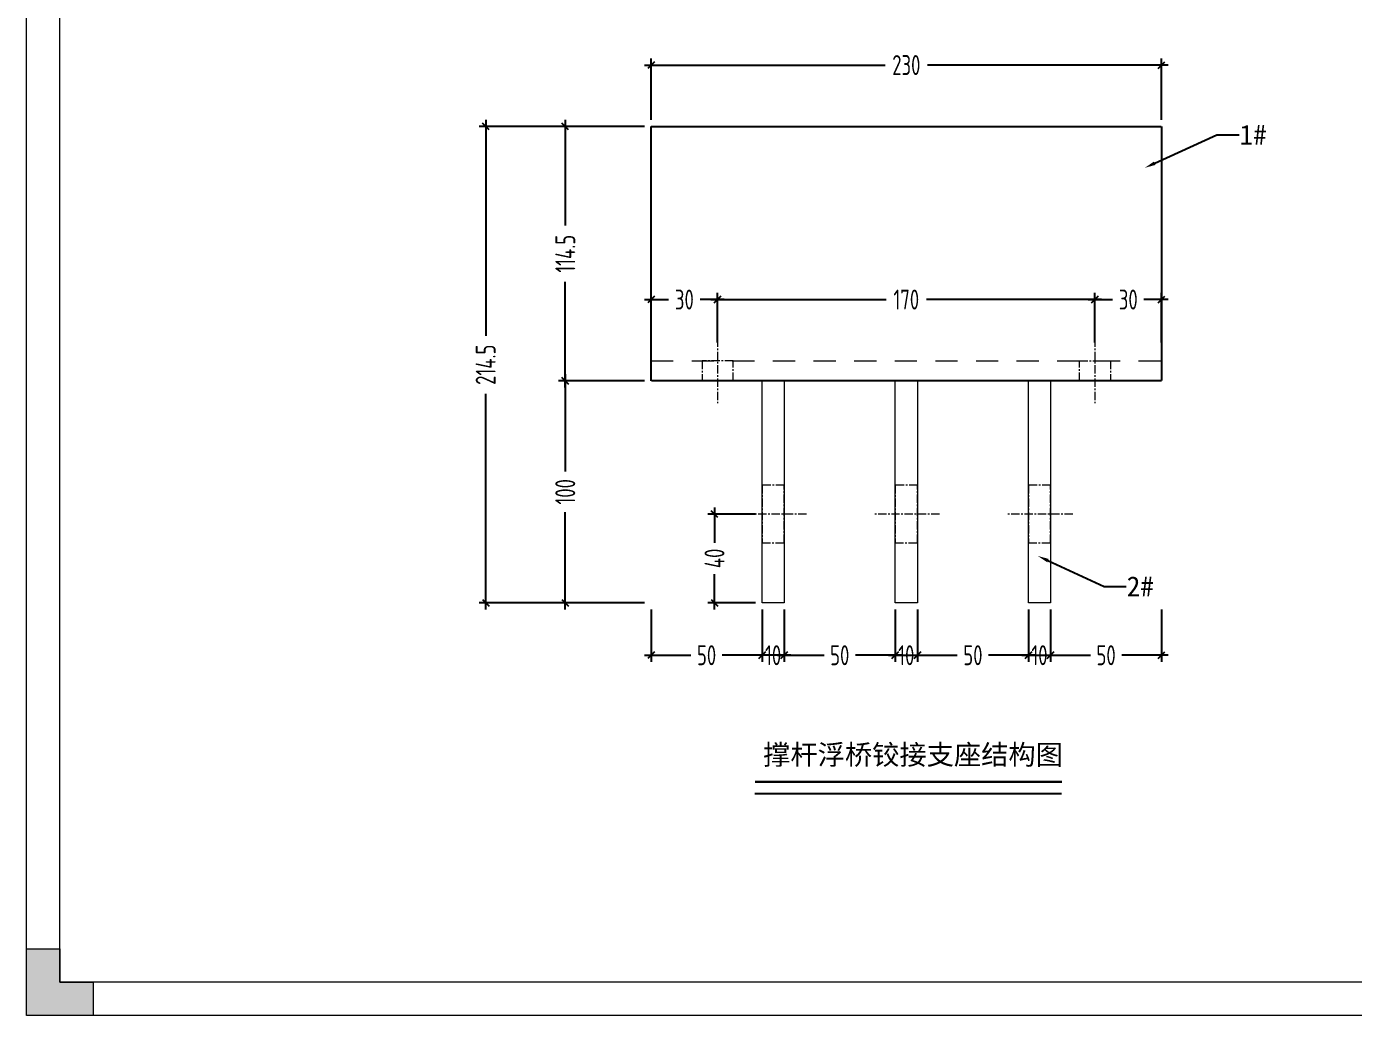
# Model space of a CAD drawing. Header units: millimetres. Extents: x 136606 to 1229059, y 82794 to 127566.
# Drawn here: x 956499 to 957097, y 126455 to 126900 of the extents above; entities that cross this region are included whole.
import ezdxf
from ezdxf import colors
from ezdxf.entities.mleader import LeaderData, LeaderLine
from ezdxf.math import Vec2, Vec3

# ---------------------------------------------------------------- set-up
doc = ezdxf.new("R2010")
doc.units = ezdxf.units.MM
for name, pattern in [('CENTER', [0.6, 0.375, -0.075, 0.075, -0.075]), ('CENTER2', [28.575, 19.05, -3.175, 3.175, -3.175]), ('DASH', [0.35, 0.25, -0.1])]:
    doc.linetypes.add(name, pattern=pattern)
doc.layers.add('HR-dimension', color=9, linetype='Continuous')
doc.layers.add('标注', color=9, linetype='Continuous')
for name, color, linetype, lineweight in [('加强板', 140, 'Continuous', 18), ('图框', 7, 'Continuous', 13), ('文本', 3, 'Continuous', 13), ('虚线', 1, 'CENTER2', 0)]:
    doc.layers.add(name, color=color, linetype=linetype, lineweight=lineweight)
doc.styles.add('Arial', font='arial.ttf')
doc.styles.add('hztxt', font='ros1.shx', dxfattribs={"width": 0.8, "bigfont": 'hztxt.shx'})
doc.dimstyles.new('DIM-3', dxfattribs={"dimscale": 3, "dimtxt": 3, "dimasz": 1, "dimexe": 1, "dimexo": 1, "dimgap": 1, "dimtad": 0, "dimdec": 1, "dimrnd": 0.0005, "dimzin": 9, "dimdsep": 46, "dimtxsty": 'hztxt', "dimblk": 'OBLIQUE', "dimcen": 0, "dimdle": 1, "dimclrd": 9, "dimclre": 9, "dimclrt": 2, "dimazin": 2, "dimtfac": 1, "dimtdec": 1, "dimtofl": 0, "dimtmove": 0, "dimatfit": 3, "dimfxl": 1, "dimarcsym": 2})

# ---------------------------------------------------------------- blocks, each defined once
blk = doc.blocks.new('GW-TK')
at = {"layer": '图框', "linetype": 'Continuous', "lineweight": 0}
h = blk.add_hatch(color=256, dxfattribs=at)
h.dxf.hatch_style = 1
h.paths.add_polyline_path([(927193.56, 464418.01), (927193.56, 464423.01), (927188.55, 464423.01), (927188.55, 464428.01), (927183.55, 464428.01), (927183.55, 464418.01)])
at = {"layer": '图框'}
for points in [[(927183.55, 464715.01), (927603.55, 464715.01), (927603.55, 464418.01), (927183.55, 464418.01)], [(927188.55, 464710.01), (927598.55, 464710.01), (927598.55, 464423.01), (927188.55, 464423.01)]]:
    blk.add_lwpolyline(points, close=True, dxfattribs=at)
at = {"layer": '图框', "linetype": 'Continuous', "lineweight": 0}
blk.add_lwpolyline([(927188.55, 464428.01), (927188.55, 464423.01), (927193.56, 464423.01), (927193.56, 464418.01), (927183.55, 464418.01), (927183.55, 464428.01)], close=True, dxfattribs=at)
blk = doc.blocks.new('_Oblique')
at = {"color": 0, "linetype": 'ByBlock', "lineweight": -2}
blk.add_line((-0.5, -0.5), (0.5, 0.5), dxfattribs=at)
blk = doc.blocks.new('*D2328')
at = {"layer": 'Defpoints', "color": 0, "ltscale": 10, "transparency": 16777216}
for p in [(956780.57, 126740.55), (956741.92, 126640.55), (956780.57, 126640.55)]:
    blk.add_point(p, dxfattribs=at)
at = {"layer": 'HR-dimension', "color": 9, "lineweight": -2, "ltscale": 10, "transparency": 16777216}
for p, q in [((956741.92, 126743.55), (956741.92, 126699.67)), ((956777.57, 126740.55), (956738.92, 126740.55)), ((956741.92, 126637.55), (956741.92, 126681.43)), ((956777.57, 126640.55), (956738.92, 126640.55))]:
    blk.add_line(p, q, dxfattribs=at)
at = {"layer": 'HR-dimension', "color": 9, "lineweight": -2, "ltscale": 10, "transparency": 16777216, "xscale": 3, "yscale": 3, "zscale": 3}
for p, rotation in [((956741.92, 126740.55), 90), ((956741.92, 126640.55), 270)]:
    blk.add_blockref('_Oblique', p, dxfattribs=dict(at, rotation=rotation))
at = {"layer": 'HR-dimension', "color": 2, "ltscale": 10, "transparency": 16777216, "insert": (956741.92, 126690.55), "char_height": 9, "attachment_point": 5, "rotation": 90, "style": 'hztxt'}
blk.add_mtext('100', dxfattribs=at)
blk = doc.blocks.new('*D2318')
at = {"layer": 'Defpoints', "color": 0, "ltscale": 10, "transparency": 16777216}
for p in [(956706.06, 126855.05), (956780.57, 126855.05), (956780.57, 126640.55)]:
    blk.add_point(p, dxfattribs=at)
at = {"layer": 'HR-dimension', "color": 9, "lineweight": -2, "ltscale": 10, "transparency": 16777216}
for p, q in [((956706.06, 126858.05), (956706.06, 126760.88)), ((956777.57, 126855.05), (956703.06, 126855.05)), ((956706.06, 126637.55), (956706.06, 126734.72)), ((956777.57, 126640.55), (956703.06, 126640.55))]:
    blk.add_line(p, q, dxfattribs=at)
at = {"layer": 'HR-dimension', "color": 9, "lineweight": -2, "ltscale": 10, "transparency": 16777216, "xscale": 3, "yscale": 3, "zscale": 3}
for p, rotation in [((956706.06, 126855.05), 90), ((956706.06, 126640.55), 270)]:
    blk.add_blockref('_Oblique', p, dxfattribs=dict(at, rotation=rotation))
at = {"layer": 'HR-dimension', "color": 2, "ltscale": 10, "transparency": 16777216, "insert": (956706.06, 126747.8), "char_height": 9, "attachment_point": 5, "rotation": 90, "style": 'hztxt'}
blk.add_mtext('214.5', dxfattribs=at)
blk = doc.blocks.new('*D2281')
at = {"color": 9, "lineweight": -2, "transparency": 16777216}
for p, q in [((956777.57, 126882.79), (956886.09, 126882.79)), ((956780.57, 126858.05), (956780.57, 126885.79)), ((957013.57, 126882.79), (956905.05, 126882.79)), ((957010.57, 126858.05), (957010.57, 126885.79))]:
    blk.add_line(p, q, dxfattribs=at)
at = {"layer": 'Defpoints', "color": 0, "transparency": 16777216}
for p in [(956780.57, 126882.79), (956780.57, 126855.05), (957010.57, 126855.05)]:
    blk.add_point(p, dxfattribs=at)
at = {"color": 9, "lineweight": -2, "transparency": 16777216, "xscale": 3, "yscale": 3, "zscale": 3, "rotation": 180}
blk.add_blockref('_Oblique', (956780.57, 126882.79), dxfattribs=at)
at = {"color": 9, "lineweight": -2, "transparency": 16777216, "xscale": 3, "yscale": 3, "zscale": 3}
blk.add_blockref('_Oblique', (957010.57, 126882.79), dxfattribs=at)
at = {"color": 2, "transparency": 16777216, "insert": (956895.57, 126882.79), "char_height": 9, "attachment_point": 5, "style": 'hztxt'}
blk.add_mtext('230', dxfattribs=at)
blk = doc.blocks.new('*U2275')
at = {"layer": '虚线', "color": 252}
blk.add_lwpolyline([(0, -5), (0, 5)], dxfattribs=at)
blk = doc.blocks.new('*U2276')
at = {"color": 0, "linetype": 'ByBlock', "lineweight": -2, "transparency": 16777216}
for p in [(0, 219.6), (0, 201.3), (0, 183), (0, 164.7), (0, 146.4), (0, 128.1), (0, 109.8), (0, 91.5), (0, 73.2), (0, 54.9), (0, 36.6), (0, 18.3), (0, 0)]:
    blk.add_blockref('*U2275', p, dxfattribs=at)
blk = doc.blocks.new('*D2287')
at = {"color": 9, "lineweight": -2, "transparency": 16777216}
for p, q in [((956741.92, 126858.05), (956741.92, 126810.52)), ((956777.57, 126855.05), (956738.92, 126855.05)), ((956741.92, 126737.55), (956741.92, 126785.08)), ((956777.57, 126740.55), (956738.92, 126740.55))]:
    blk.add_line(p, q, dxfattribs=at)
at = {"layer": 'Defpoints', "color": 0, "transparency": 16777216}
for p in [(956741.92, 126855.05), (956780.57, 126855.05), (956780.57, 126740.55)]:
    blk.add_point(p, dxfattribs=at)
at = {"color": 9, "lineweight": -2, "transparency": 16777216, "xscale": 3, "yscale": 3, "zscale": 3}
for p, rotation in [((956741.92, 126855.05), 90), ((956741.92, 126740.55), 270)]:
    blk.add_blockref('_Oblique', p, dxfattribs=dict(at, rotation=rotation))
at = {"color": 2, "transparency": 16777216, "insert": (956741.92, 126797.8), "char_height": 9, "attachment_point": 5, "rotation": 90, "style": 'hztxt'}
blk.add_mtext('114.5', dxfattribs=at)
blk = doc.blocks.new('*D2293')
at = {"color": 9, "lineweight": -2, "transparency": 16777216}
for p, q in [((956780.57, 126757.84), (956780.57, 126780.16)), ((956810.57, 126757.84), (956810.57, 126780.16)), ((956777.57, 126777.16), (956788.49, 126777.16)), ((956813.57, 126777.16), (956802.65, 126777.16))]:
    blk.add_line(p, q, dxfattribs=at)
at = {"layer": 'Defpoints', "color": 0, "transparency": 16777216}
for p in [(956780.57, 126777.16), (956780.57, 126754.84), (956810.57, 126754.84)]:
    blk.add_point(p, dxfattribs=at)
at = {"color": 9, "lineweight": -2, "transparency": 16777216, "xscale": 3, "yscale": 3, "zscale": 3, "rotation": 180}
blk.add_blockref('_Oblique', (956780.57, 126777.16), dxfattribs=at)
at = {"color": 9, "lineweight": -2, "transparency": 16777216, "xscale": 3, "yscale": 3, "zscale": 3}
blk.add_blockref('_Oblique', (956810.57, 126777.16), dxfattribs=at)
at = {"color": 2, "transparency": 16777216, "insert": (956795.57, 126777.16), "char_height": 9, "attachment_point": 5, "style": 'hztxt'}
blk.add_mtext('30', dxfattribs=at)
blk = doc.blocks.new('*D2294')
at = {"color": 9, "lineweight": -2, "transparency": 16777216}
for p, q in [((956810.57, 126757.84), (956810.57, 126780.16)), ((956980.57, 126757.84), (956980.57, 126780.16)), ((956807.57, 126777.16), (956886.45, 126777.16)), ((956983.57, 126777.16), (956904.69, 126777.16))]:
    blk.add_line(p, q, dxfattribs=at)
at = {"layer": 'Defpoints', "color": 0, "transparency": 16777216}
for p in [(956980.57, 126777.16), (956810.57, 126754.84), (956980.57, 126754.84)]:
    blk.add_point(p, dxfattribs=at)
at = {"color": 9, "lineweight": -2, "transparency": 16777216, "xscale": 3, "yscale": 3, "zscale": 3, "rotation": 180}
blk.add_blockref('_Oblique', (956810.57, 126777.16), dxfattribs=at)
at = {"color": 9, "lineweight": -2, "transparency": 16777216, "xscale": 3, "yscale": 3, "zscale": 3}
blk.add_blockref('_Oblique', (956980.57, 126777.16), dxfattribs=at)
at = {"color": 2, "transparency": 16777216, "insert": (956895.57, 126777.16), "char_height": 9, "attachment_point": 5, "style": 'hztxt'}
blk.add_mtext('170', dxfattribs=at)
blk = doc.blocks.new('*D2295')
at = {"color": 9, "lineweight": -2, "transparency": 16777216}
for p, q in [((956980.57, 126757.84), (956980.57, 126780.16)), ((957010.57, 126757.84), (957010.57, 126780.16)), ((956977.57, 126777.16), (956988.49, 126777.16)), ((957013.57, 126777.16), (957002.65, 126777.16))]:
    blk.add_line(p, q, dxfattribs=at)
at = {"layer": 'Defpoints', "color": 0, "transparency": 16777216}
for p in [(957010.57, 126777.16), (956980.57, 126754.84), (957010.57, 126754.84)]:
    blk.add_point(p, dxfattribs=at)
at = {"color": 9, "lineweight": -2, "transparency": 16777216, "xscale": 3, "yscale": 3, "zscale": 3, "rotation": 180}
blk.add_blockref('_Oblique', (956980.57, 126777.16), dxfattribs=at)
at = {"color": 9, "lineweight": -2, "transparency": 16777216, "xscale": 3, "yscale": 3, "zscale": 3}
blk.add_blockref('_Oblique', (957010.57, 126777.16), dxfattribs=at)
at = {"color": 2, "transparency": 16777216, "insert": (956995.57, 126777.16), "char_height": 9, "attachment_point": 5, "style": 'hztxt'}
blk.add_mtext('30', dxfattribs=at)
blk = doc.blocks.new('*D2311')
at = {"layer": 'Defpoints', "color": 0, "ltscale": 10, "transparency": 16777216}
for p in [(956780.57, 126640.55), (956830.57, 126640.55), (956780.57, 126616.93)]:
    blk.add_point(p, dxfattribs=at)
at = {"layer": 'HR-dimension', "color": 9, "lineweight": -2, "ltscale": 10, "transparency": 16777216}
for p, q in [((956780.57, 126637.55), (956780.57, 126613.93)), ((956830.57, 126637.55), (956830.57, 126613.93)), ((956777.57, 126616.93), (956798.49, 126616.93)), ((956833.57, 126616.93), (956812.65, 126616.93))]:
    blk.add_line(p, q, dxfattribs=at)
at = {"layer": 'HR-dimension', "color": 9, "lineweight": -2, "ltscale": 10, "transparency": 16777216, "xscale": 3, "yscale": 3, "zscale": 3, "rotation": 180}
blk.add_blockref('_Oblique', (956780.57, 126616.93), dxfattribs=at)
at = {"layer": 'HR-dimension', "color": 9, "lineweight": -2, "ltscale": 10, "transparency": 16777216, "xscale": 3, "yscale": 3, "zscale": 3}
blk.add_blockref('_Oblique', (956830.57, 126616.93), dxfattribs=at)
at = {"layer": 'HR-dimension', "color": 2, "ltscale": 10, "transparency": 16777216, "insert": (956805.57, 126616.93), "char_height": 9, "attachment_point": 5, "style": 'hztxt'}
blk.add_mtext('50', dxfattribs=at)
blk = doc.blocks.new('*D2312')
at = {"layer": 'Defpoints', "color": 0, "ltscale": 10, "transparency": 16777216}
for p in [(956840.57, 126640.55), (956890.57, 126640.55), (956890.57, 126616.93)]:
    blk.add_point(p, dxfattribs=at)
at = {"layer": 'HR-dimension', "color": 9, "lineweight": -2, "ltscale": 10, "transparency": 16777216}
for p, q in [((956840.57, 126637.55), (956840.57, 126613.93)), ((956890.57, 126637.55), (956890.57, 126613.93)), ((956837.57, 126616.93), (956858.49, 126616.93)), ((956893.57, 126616.93), (956872.65, 126616.93))]:
    blk.add_line(p, q, dxfattribs=at)
at = {"layer": 'HR-dimension', "color": 9, "lineweight": -2, "ltscale": 10, "transparency": 16777216, "xscale": 3, "yscale": 3, "zscale": 3, "rotation": 180}
blk.add_blockref('_Oblique', (956840.57, 126616.93), dxfattribs=at)
at = {"layer": 'HR-dimension', "color": 9, "lineweight": -2, "ltscale": 10, "transparency": 16777216, "xscale": 3, "yscale": 3, "zscale": 3}
blk.add_blockref('_Oblique', (956890.57, 126616.93), dxfattribs=at)
at = {"layer": 'HR-dimension', "color": 2, "ltscale": 10, "transparency": 16777216, "insert": (956865.57, 126616.93), "char_height": 9, "attachment_point": 5, "style": 'hztxt'}
blk.add_mtext('50', dxfattribs=at)
blk = doc.blocks.new('*D2313')
at = {"layer": 'Defpoints', "color": 0, "ltscale": 10, "transparency": 16777216}
for p in [(956960.57, 126640.55), (957010.57, 126640.55), (957010.57, 126616.93)]:
    blk.add_point(p, dxfattribs=at)
at = {"layer": 'HR-dimension', "color": 9, "lineweight": -2, "ltscale": 10, "transparency": 16777216}
for p, q in [((956960.57, 126637.55), (956960.57, 126613.93)), ((957010.57, 126637.55), (957010.57, 126613.93)), ((956957.57, 126616.93), (956978.49, 126616.93)), ((957013.57, 126616.93), (956992.65, 126616.93))]:
    blk.add_line(p, q, dxfattribs=at)
at = {"layer": 'HR-dimension', "color": 9, "lineweight": -2, "ltscale": 10, "transparency": 16777216, "xscale": 3, "yscale": 3, "zscale": 3, "rotation": 180}
blk.add_blockref('_Oblique', (956960.57, 126616.93), dxfattribs=at)
at = {"layer": 'HR-dimension', "color": 9, "lineweight": -2, "ltscale": 10, "transparency": 16777216, "xscale": 3, "yscale": 3, "zscale": 3}
blk.add_blockref('_Oblique', (957010.57, 126616.93), dxfattribs=at)
at = {"layer": 'HR-dimension', "color": 2, "ltscale": 10, "transparency": 16777216, "insert": (956985.57, 126616.93), "char_height": 9, "attachment_point": 5, "style": 'hztxt'}
blk.add_mtext('50', dxfattribs=at)
blk = doc.blocks.new('*D2314')
at = {"layer": 'Defpoints', "color": 0, "ltscale": 10, "transparency": 16777216}
for p in [(956900.57, 126640.55), (956950.57, 126640.55), (956950.57, 126616.93)]:
    blk.add_point(p, dxfattribs=at)
at = {"layer": 'HR-dimension', "color": 9, "lineweight": -2, "ltscale": 10, "transparency": 16777216}
for p, q in [((956900.57, 126637.55), (956900.57, 126613.93)), ((956950.57, 126637.55), (956950.57, 126613.93)), ((956897.57, 126616.93), (956918.49, 126616.93)), ((956953.57, 126616.93), (956932.65, 126616.93))]:
    blk.add_line(p, q, dxfattribs=at)
at = {"layer": 'HR-dimension', "color": 9, "lineweight": -2, "ltscale": 10, "transparency": 16777216, "xscale": 3, "yscale": 3, "zscale": 3, "rotation": 180}
blk.add_blockref('_Oblique', (956900.57, 126616.93), dxfattribs=at)
at = {"layer": 'HR-dimension', "color": 9, "lineweight": -2, "ltscale": 10, "transparency": 16777216, "xscale": 3, "yscale": 3, "zscale": 3}
blk.add_blockref('_Oblique', (956950.57, 126616.93), dxfattribs=at)
at = {"layer": 'HR-dimension', "color": 2, "ltscale": 10, "transparency": 16777216, "insert": (956925.57, 126616.93), "char_height": 9, "attachment_point": 5, "style": 'hztxt'}
blk.add_mtext('50', dxfattribs=at)
blk = doc.blocks.new('*D2315')
at = {"color": 9, "lineweight": -2, "transparency": 16777216}
for p, q in [((956830.57, 126637.55), (956830.57, 126613.93)), ((956840.57, 126637.55), (956840.57, 126613.93)), ((956843.57, 126616.93), (956827.57, 126616.93))]:
    blk.add_line(p, q, dxfattribs=at)
at = {"layer": 'Defpoints', "color": 0, "transparency": 16777216}
for p in [(956830.57, 126640.55), (956840.57, 126640.55), (956830.57, 126616.93)]:
    blk.add_point(p, dxfattribs=at)
at = {"color": 9, "lineweight": -2, "transparency": 16777216, "xscale": 3, "yscale": 3, "zscale": 3, "rotation": 180}
blk.add_blockref('_Oblique', (956830.57, 126616.93), dxfattribs=at)
at = {"color": 9, "lineweight": -2, "transparency": 16777216, "xscale": 3, "yscale": 3, "zscale": 3}
blk.add_blockref('_Oblique', (956840.57, 126616.93), dxfattribs=at)
at = {"color": 2, "transparency": 16777216, "insert": (956835.57, 126616.93), "char_height": 9, "attachment_point": 5, "style": 'hztxt'}
blk.add_mtext('10', dxfattribs=at)
blk = doc.blocks.new('*D2316')
at = {"color": 9, "lineweight": -2, "transparency": 16777216}
for p, q in [((956890.57, 126637.55), (956890.57, 126613.93)), ((956900.57, 126637.55), (956900.57, 126613.93)), ((956887.57, 126616.93), (956903.57, 126616.93))]:
    blk.add_line(p, q, dxfattribs=at)
at = {"layer": 'Defpoints', "color": 0, "transparency": 16777216}
for p in [(956890.57, 126640.55), (956900.57, 126640.55), (956900.57, 126616.93)]:
    blk.add_point(p, dxfattribs=at)
at = {"color": 9, "lineweight": -2, "transparency": 16777216, "xscale": 3, "yscale": 3, "zscale": 3, "rotation": 180}
blk.add_blockref('_Oblique', (956890.57, 126616.93), dxfattribs=at)
at = {"color": 9, "lineweight": -2, "transparency": 16777216, "xscale": 3, "yscale": 3, "zscale": 3}
blk.add_blockref('_Oblique', (956900.57, 126616.93), dxfattribs=at)
at = {"color": 2, "transparency": 16777216, "insert": (956895.57, 126616.93), "char_height": 9, "attachment_point": 5, "style": 'hztxt'}
blk.add_mtext('10', dxfattribs=at)
blk = doc.blocks.new('*D2317')
at = {"color": 9, "lineweight": -2, "transparency": 16777216}
for p, q in [((956950.57, 126637.55), (956950.57, 126613.93)), ((956960.57, 126637.55), (956960.57, 126613.93)), ((956947.57, 126616.93), (956963.57, 126616.93))]:
    blk.add_line(p, q, dxfattribs=at)
at = {"layer": 'Defpoints', "color": 0, "transparency": 16777216}
for p in [(956950.57, 126640.55), (956960.57, 126640.55), (956960.57, 126616.93)]:
    blk.add_point(p, dxfattribs=at)
at = {"color": 9, "lineweight": -2, "transparency": 16777216, "xscale": 3, "yscale": 3, "zscale": 3, "rotation": 180}
blk.add_blockref('_Oblique', (956950.57, 126616.93), dxfattribs=at)
at = {"color": 9, "lineweight": -2, "transparency": 16777216, "xscale": 3, "yscale": 3, "zscale": 3}
blk.add_blockref('_Oblique', (956960.57, 126616.93), dxfattribs=at)
at = {"color": 2, "transparency": 16777216, "insert": (956955.57, 126616.93), "char_height": 9, "attachment_point": 5, "style": 'hztxt'}
blk.add_mtext('10', dxfattribs=at)
blk = doc.blocks.new('*D2325')
at = {"color": 9, "lineweight": -2, "transparency": 16777216}
for p, q in [((956809.15, 126683.55), (956809.15, 126667.63)), ((956827.57, 126680.55), (956806.15, 126680.55)), ((956809.15, 126637.55), (956809.15, 126653.47)), ((956827.57, 126640.55), (956806.15, 126640.55))]:
    blk.add_line(p, q, dxfattribs=at)
at = {"layer": 'Defpoints', "color": 0, "transparency": 16777216}
for p in [(956830.57, 126680.55), (956809.15, 126640.55), (956830.57, 126640.55)]:
    blk.add_point(p, dxfattribs=at)
at = {"color": 9, "lineweight": -2, "transparency": 16777216, "xscale": 3, "yscale": 3, "zscale": 3}
for p, rotation in [((956809.15, 126680.55), 90), ((956809.15, 126640.55), 270)]:
    blk.add_blockref('_Oblique', p, dxfattribs=dict(at, rotation=rotation))
at = {"color": 2, "transparency": 16777216, "insert": (956809.15, 126660.55), "char_height": 9, "attachment_point": 5, "rotation": 90, "style": 'hztxt'}
blk.add_mtext('40', dxfattribs=at)

msp = doc.modelspace()

# ---------------------------------------------------------------- linework, layer by layer
msp.add_line((956827.2946, 126554.5836), (956965.5208, 126554.5836))
at = {"const_width": 1.125}
msp.add_lwpolyline([(956827.4698, 126559.9279), (956965.7028, 126559.9279)], dxfattribs=at)
at = {"layer": 'HR-dimension', "color": 6, "linetype": 'DASH'}
msp.add_lwpolyline([(956780.5726, 126855.0465), (957010.5726, 126855.0465), (957010.5726, 126740.5465), (956780.5726, 126740.5465)], close=True, dxfattribs=at)
at = {"layer": '加强板', "color": 3}
for points in [[(956830.5726, 126640.5465), (956830.5726, 126740.5465), (956840.5726, 126740.5465), (956840.5726, 126640.5465)], [(956890.5726, 126640.5465), (956890.5726, 126740.5465), (956900.5726, 126740.5465), (956900.5726, 126640.5465)], [(956950.5726, 126640.5465), (956950.5726, 126740.5465), (956960.5726, 126740.5465), (956960.5726, 126640.5465)]]:
    msp.add_lwpolyline(points, close=True, dxfattribs=at)
at = {"layer": '虚线', "color": 1, "linetype": 'CENTER', "ltscale": 10}
for points in [[(956810.5726, 126759.5465), (956810.5726, 126730.5465)], [(956980.5726, 126759.5465), (956980.5726, 126730.5465)], [(956850.5726, 126680.5465), (956820.5726, 126680.5465)], [(956910.5726, 126680.5465), (956880.5726, 126680.5465)], [(956970.5726, 126680.5465), (956940.5726, 126680.5465)]]:
    msp.add_lwpolyline(points, dxfattribs=at)
for points in [[(956803.5726, 126740.5465), (956817.5726, 126740.5465), (956817.5726, 126749.5465), (956803.5726, 126749.5465)], [(956987.5726, 126740.5465), (956973.5726, 126740.5465), (956973.5726, 126749.5465), (956987.5726, 126749.5465)], [(956840.5726, 126693.5465), (956830.5726, 126693.5465), (956830.5726, 126667.5465), (956840.5726, 126667.5465)], [(956900.5726, 126693.5465), (956890.5726, 126693.5465), (956890.5726, 126667.5465), (956900.5726, 126667.5465)], [(956960.5726, 126693.5465), (956950.5726, 126693.5465), (956950.5726, 126667.5465), (956960.5726, 126667.5465)]]:
    msp.add_lwpolyline(points, close=True, dxfattribs=at)

# ---------------------------------------------------------------- block references
at = {"color": 252, "xscale": -1, "rotation": 270}
msp.add_blockref('*U2276', (956785.5726, 126749.5465), dxfattribs=at)
at = {"layer": '文本', "xscale": 3, "yscale": 3, "zscale": 3}
msp.add_blockref('GW-TK', (-1825051.4691, -1266799.3827), dxfattribs=at)

# ---------------------------------------------------------------- texts
at = {"layer": '文本', "color": 6, "insert": (956831.0927, 126576.6284), "char_height": 9, "attachment_point": 1, "style": 'Arial'}
msp.add_mtext_dynamic_manual_height_columns('撑杆浮桥铰接支座结构图', width=164.493338, gutter_width=1.4062, heights=[0], dxfattribs=at)

# ---------------------------------------------------------------- dimensions: what is measured, and where the dimension line sits
for base, p1, p2, picture, middle in [((956780.5726, 126882.7859), (957010.5726, 126855.0465), (956780.5726, 126855.0465), '*D2281', (956895.5726, 126882.7859)), ((956780.5726, 126777.163), (956810.5726, 126754.8398), (956780.5726, 126754.8398), '*D2293', (956795.5726, 126777.163)), ((956980.5726, 126777.163), (956810.5726, 126754.8398), (956980.5726, 126754.8398), '*D2294', (956895.5726, 126777.163)), ((957010.5726, 126777.163), (956980.5726, 126754.8398), (957010.5726, 126754.8398), '*D2295', (956995.5726, 126777.163))]:
    dim = msp.add_linear_dim(base=base, p1=p1, p2=p2, dimstyle='DIM-3')
    dim.commit()
    dim.dimension.update_dxf_attribs({"geometry": picture, "text_midpoint": middle})
for base, p1, p2, picture, middle in [((956741.9236, 126855.0465), (956780.5726, 126740.5465), (956780.5726, 126855.0465), '*D2287', (956741.9236, 126797.7965)), ((956809.1507, 126640.5465), (956830.5726, 126680.5465), (956830.5726, 126640.5465), '*D2325', (956809.1507, 126660.5465))]:
    dim = msp.add_linear_dim(base=base, p1=p1, p2=p2, angle=90, dimstyle='DIM-3')
    dim.commit()
    dim.dimension.update_dxf_attribs({"geometry": picture, "text_midpoint": middle})
for base, p1, p2, picture, middle in [((956830.5726, 126616.9267), (956840.5726, 126640.5465), (956830.5726, 126640.5465), '*D2315', (956835.5726, 126616.9267)), ((956900.5726, 126616.9267), (956890.5726, 126640.5465), (956900.5726, 126640.5465), '*D2316', (956895.5726, 126616.9267)), ((956960.5726, 126616.9267), (956950.5726, 126640.5465), (956960.5726, 126640.5465), '*D2317', (956955.5726, 126616.9267))]:
    dim = msp.add_linear_dim(base=base, p1=p1, p2=p2, dimstyle='DIM-3')
    dim.commit()
    dim.dimension.update_dxf_attribs({"geometry": picture, "text_midpoint": middle, "dimtype": 160})
at = {"layer": 'HR-dimension', "ltscale": 10}
for base, p1, p2, picture, middle in [((956706.0606, 126855.0465), (956780.5726, 126640.5465), (956780.5726, 126855.0465), '*D2318', (956706.0606, 126747.7965)), ((956741.9236, 126640.5465), (956780.5726, 126740.5465), (956780.5726, 126640.5465), '*D2328', (956741.9236, 126690.5465))]:
    dim = msp.add_linear_dim(base=base, p1=p1, p2=p2, angle=90, dimstyle='DIM-3', dxfattribs=at)
    dim.commit()
    dim.dimension.update_dxf_attribs({"geometry": picture, "text_midpoint": middle})
for base, p1, p2, picture, middle in [((956780.5726, 126616.9267), (956830.5726, 126640.5465), (956780.5726, 126640.5465), '*D2311', (956805.5726, 126616.9267)), ((956890.5726, 126616.9267), (956840.5726, 126640.5465), (956890.5726, 126640.5465), '*D2312', (956865.5726, 126616.9267)), ((956950.5726, 126616.9267), (956900.5726, 126640.5465), (956950.5726, 126640.5465), '*D2314', (956925.5726, 126616.9267)), ((957010.5726, 126616.9267), (956960.5726, 126640.5465), (957010.5726, 126640.5465), '*D2313', (956985.5726, 126616.9267))]:
    dim = msp.add_linear_dim(base=base, p1=p1, p2=p2, dimstyle='DIM-3', dxfattribs=at)
    dim.commit()
    dim.dimension.update_dxf_attribs({"geometry": picture, "text_midpoint": middle})

# ---------------------------------------------------------------- leaders
at = {"layer": '标注', "color": 6}
ml = msp.add_multileader_mtext('Standard', dxfattribs=at)
ml.set_content('{\\fSimSun|b0|i0|c134|p2;1#}', color=6, style='Arial')
ml.set_leader_properties(color=9)
ml.build(insert=Vec2(0, 0))
ml.multileader.update_dxf_attribs({"dogleg_length": 100, "arrow_head_size": 5})
ctx = ml.context
ctx.base_point, ctx.char_height, ctx.arrow_head_size, ctx.landing_gap_size, ctx.plane_origin = Vec3(957045.5076, 126851.3755), 9, 5, 0.2, Vec3(956997.9028, 257780.3375)
notes = []
notes.append((ctx, [(0, (1, 1, 0), (957035.5076, 126851.3755), (1, 0), 10, [(0, [(957002.9558, 126836.4849)], 0, [])])]))
ctx.mtext.insert, ctx.mtext.width, ctx.mtext.defined_height, ctx.mtext.flow_direction = Vec3(957045.7076, 126855.8755), 100, 36.9267, 5
ml = msp.add_multileader_mtext('Standard', dxfattribs=at)
ml.set_content('{\\fSimSun|b0|i0|c134|p2;2#}', color=6, style='Arial')
ml.set_leader_properties(color=9)
ml.build(insert=Vec2(0, 0))
ml.multileader.update_dxf_attribs({"dogleg_length": 100, "arrow_head_size": 5})
ctx = ml.context
ctx.base_point, ctx.char_height, ctx.arrow_head_size, ctx.landing_gap_size, ctx.plane_origin = Vec3(956994.6951, 126647.9533), 9, 5, 0.2, Vec3(956914.7396, 257693.96)
notes.append((ctx, [(0, (1, 1, 0), (956984.6951, 126647.9533), (1, 0), 10, [(0, [(956954.8178, 126661.6555)], 0, [])])]))
ctx.mtext.insert, ctx.mtext.width, ctx.mtext.defined_height, ctx.mtext.flow_direction = Vec3(956994.8951, 126652.4533), 100, 36.9267, 5
for ctx, leaders in notes:
    for number, flags, end, landing, length, lines in leaders:
        leader = LeaderData()
        leader.index, (leader.has_last_leader_line, leader.has_dogleg_vector, leader.attachment_direction) = number, flags
        leader.last_leader_point, leader.dogleg_vector, leader.dogleg_length = Vec3(end), Vec3(landing), length
        for number, points, colour, breaks in lines:
            line = LeaderLine()
            line.index, line.vertices, line.color, line.breaks = number, Vec3.list(points), colors.encode_raw_color(colour), breaks
            leader.lines.append(line)
        ctx.leaders.append(leader)

doc.saveas('drawing.dxf')
